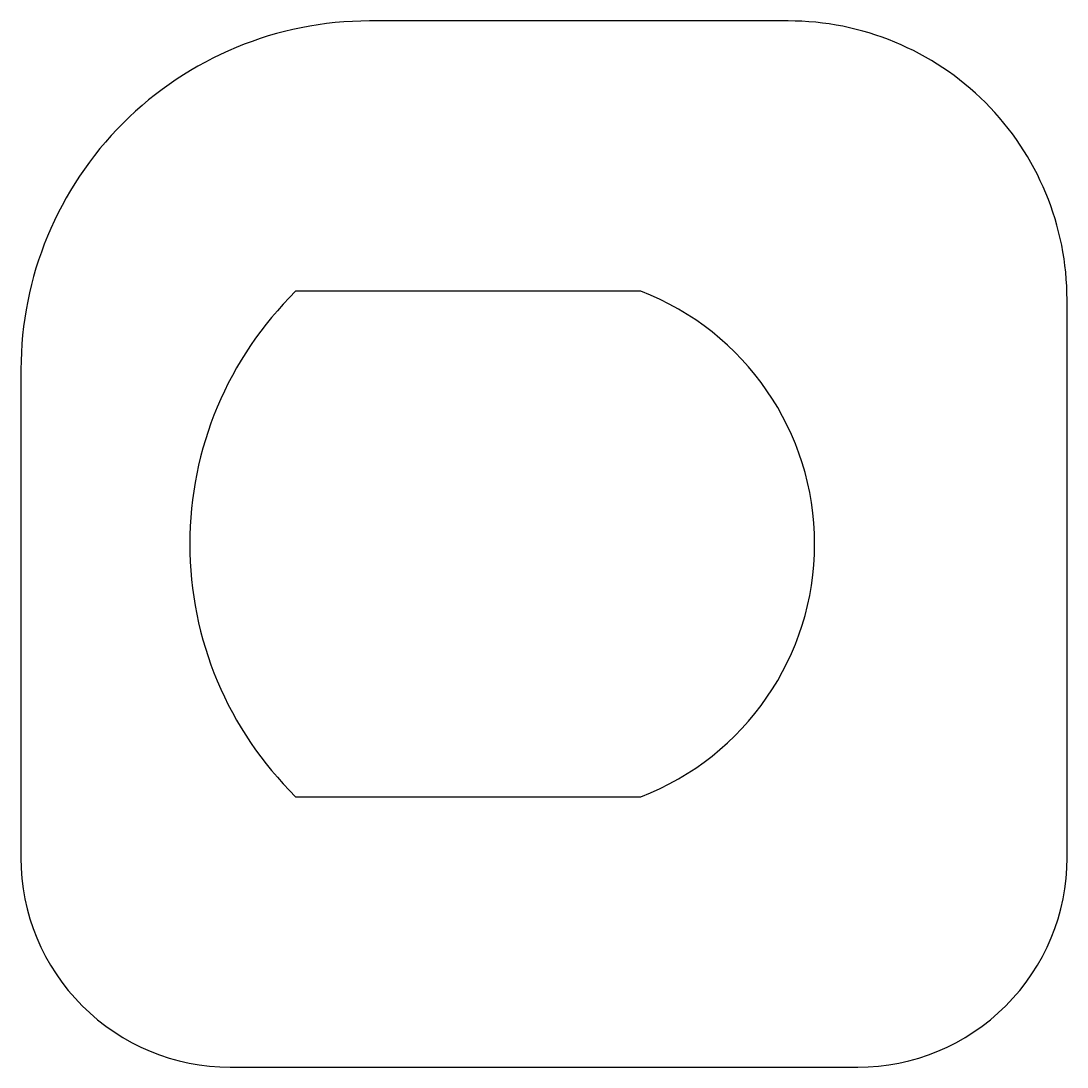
# Model space of a CAD drawing. Header units: millimetres. Extents: x -37.5 to 37.5, y -37.5 to 37.5.
import ezdxf

# ---------------------------------------------------------------- set-up
doc = ezdxf.new("R2010")
doc.units = ezdxf.units.MM
doc.layers.get('0').update_dxf_attribs({"linetype": 'CONTINUOUS'})

msp = doc.modelspace()

# ---------------------------------------------------------------- linework, layer by layer
for points in [[(22.5, -37.5, 0.414214), (37.5, -22.5), (37.5, 17.5, 0.414214), (17.5, 37.5), (-12.5, 37.5, 0.414214), (-37.5, 12.5), (-37.5, -22.5, 0.414214), (-22.5, -37.5)], [(6.943, -18.115, 0.687656), (6.943, 18.115), (-17.805, 18.115, 0.419283), (-17.805, -18.115)]]:
    msp.add_lwpolyline(points, format="xyb", close=True)

doc.saveas('drawing.dxf')
